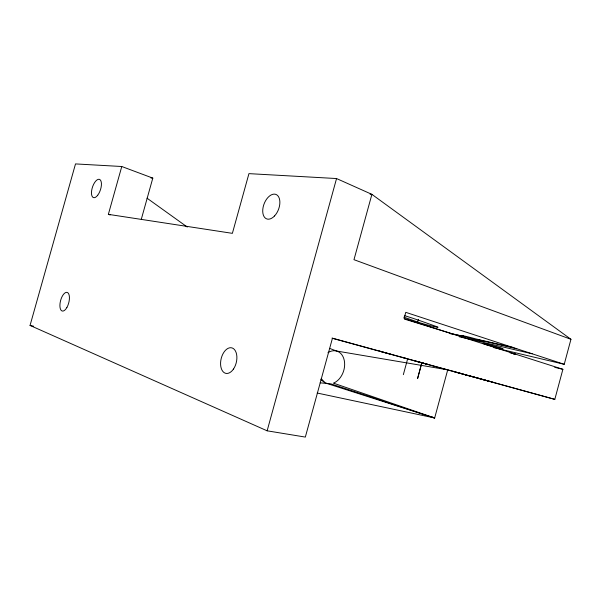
<?xml version="1.0" encoding="UTF-8"?>
<svg xmlns="http://www.w3.org/2000/svg" width="601" height="601" viewBox="0 0 601 601"><rect width="100%" height="100%" fill="white"/><g stroke="black" fill="none" stroke-linecap="round" stroke-linejoin="round"><path stroke-width="0.9" d="M332.338 338.273L554.813 399.365L562.889 369.307L404.082 318.47L405.758 312.34L564.234 364.304L570.95 339.302L371.899 194.356L336.552 178.542L248.942 173.636L232.384 233.346L108.36 214.354L121.778 166.507L152.804 178.114L141.295 219.297M403.339 374.663L407.643 358.865L406.411 358.527M404.789 315.72L413.022 318.32A322.895 12.012 15.7 0 1 437.092 326.809A11.126 0.481 15 0 1 431.871 326.073L429.227 325.404A11.126 0.481 15 0 1 417.672 322.046L418.409 319.326M332.045 338.078L447.722 369.833L434.658 417.988L317.178 393.031M332.413 338.348L305.331 437.085L267.137 430.819L30.05 325.434L75.508 163.915L121.778 166.507M267.137 430.819L336.552 178.542M513.562 354.184L515.403 354.102L510.031 352.825M449.999 333.63L463.296 336.214M150.971 177.979L152.804 178.114M370.073 194.221L371.899 194.356L353.981 259.685L570.95 339.302M320.16 382.829L330.805 383.836L434.658 417.988L333.322 383.1M447.722 369.833L336.515 351.007L329.528 348.362M30.05 325.434L33.664 326.223M477.051 339.257L512.473 347.333M516.837 348.768L481.003 340.444A10.78 0.436 14.9 0 1 478.989 340.542A10.78 0.436 14.9 0 1 464.438 336.598L451.809 333.668L404.413 319.086M459.164 336.733L532.201 353.801M493.504 347.551L564.234 364.304M554.738 367.331L562.889 369.307M380.854 351.525L379.494 351.157L391.101 354.365M401.941 357.302L405.803 358.361M416.733 361.396L418.897 361.99M419.603 362.185L427.935 364.461L421.887 362.786L417.597 378.532L421.767 362.756L413.773 360.547M453.492 371.463L452.748 371.253L467.022 375.182M474.85 377.3L474.197 377.12L476.195 377.683M473.34 376.94L472.641 376.744L473.333 376.932M493.271 382.386L493.879 382.552L491.723 381.951M456.805 372.372L461.741 373.732M464.288 374.446L466.947 375.182M480.109 378.743L476.112 377.646M480.928 378.968L482.565 379.419M490.221 381.545L482.851 379.516M448.053 369.9L471.274 376.369M470.35 376.031L554.813 399.365M467.796 375.4L471.259 376.354M478.05 378.194L486.78 380.583M487.606 380.816L489.86 381.432M481.003 340.444L476.706 339.159A10.78 0.436 14.9 0 0 465.294 336.229A10.78 0.436 14.9 0 0 463.07 336.139L464.438 336.598M108.36 214.354L110.111 214.933M431.15 416.801L434.658 417.988L327.553 383.693L324.585 382.431L320.814 379.659M147.035 198.187L187.279 227.043M324.585 382.431L321.204 378.532M403.857 317.163A301.319 11.126 15.7 0 1 417.672 322.046M327.958 352.697A16.956 12.298 -72.8 0 1 344.275 360.442A16.956 12.298 -72.8 0 1 334.126 382.86M486.802 344.749A10.27 0.391 14.9 0 0 502.924 348.783A10.27 0.391 14.9 0 0 489.695 344.824A10.27 0.391 14.9 0 0 486.802 344.749M97.685 195.265A9.608 4.207 -72 0 0 100.029 179.676A9.608 4.207 -72 0 0 91.66 190.525A9.608 4.207 -72 0 0 97.685 195.265M274.499 215.992A13.094 7.73 -69.3 0 0 276.603 194.732A13.094 7.73 -69.3 0 0 262.802 209.246A13.094 7.73 -69.3 0 0 274.499 215.992M233.458 369.074A13.102 7.805 -76.9 0 0 232.136 347.949A13.102 7.805 -76.9 0 0 220.605 364.747A13.102 7.805 -76.9 0 0 233.458 369.074M66.869 307.517A9.631 4.23 -75.3 0 0 67.237 292.424A9.631 4.23 -75.3 0 0 59.905 305.173A9.631 4.23 -75.3 0 0 66.869 307.517"/></g></svg>
